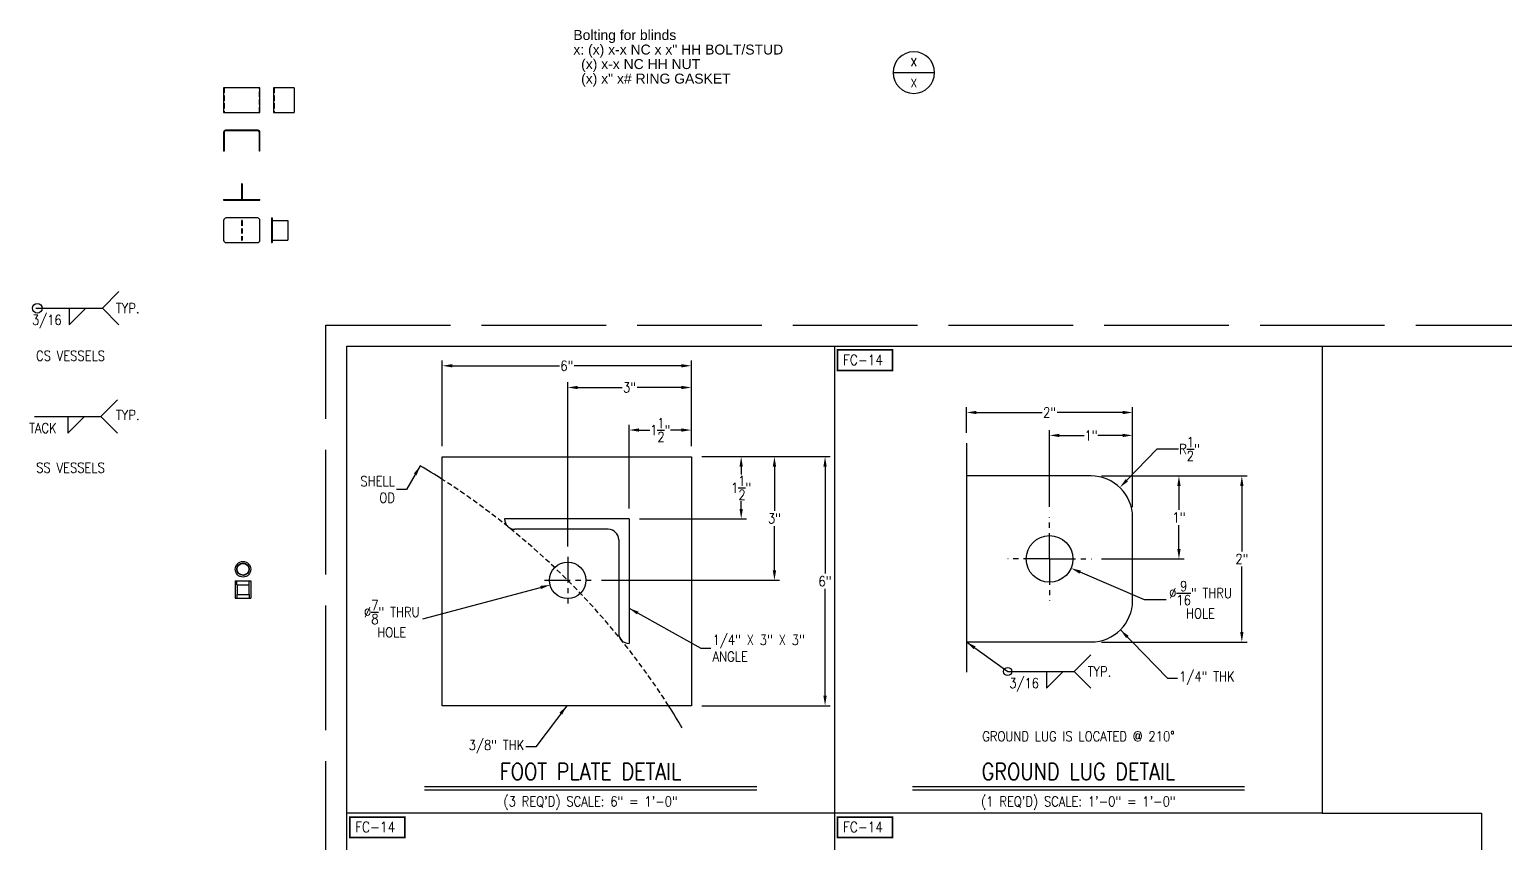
# Model space of a CAD drawing. Extents: x -69 to 372, y 12 to 357.
# Drawn here: x -69.1 to 215.1, y 200.3 to 357 of the extents above; entities that cross this region are included whole.
import ezdxf
from ezdxf.enums import TextEntityAlignment as Align

# ---------------------------------------------------------------- set-up
doc = ezdxf.new("R2010")
doc.units = 0
doc.header["$LTSCALE"] = 4
doc.header["$MEASUREMENT"] = 0
doc.header["$PDMODE"] = 33
doc.header["$PDSIZE"] = -0.5
for name, pattern in [('AM_ISO02W050', [7.5, 6, -1.5]), ('CENTER', [2, 1.25, -0.25, 0.25, -0.25]), ('HIDDEN', [0.375, 0.25, -0.125]), ('HIDDEN2', [0.1875, 0.125, -0.0625])]:
    doc.linetypes.add(name, pattern=pattern)
doc.layers.get('0').update_dxf_attribs({"linetype": 'CONTINUOUS'})
doc.layers.get('Defpoints').update_dxf_attribs({"linetype": 'CONTINUOUS'})
for name, color, linetype in [('2-THRDCPLG', 14, 'CONTINUOUS'), ('3X3X14', 15, 'CONTINUOUS'), ('CENTER', 6, 'CENTER'), ('DIM', 1, 'CONTINUOUS'), ('EXTERNALS', 3, 'CONTINUOUS'), ('NAMEPLATE', 1, 'CONTINUOUS'), ('SHELL', 40, 'CONTINUOUS'), ('TEXT', 4, 'CONTINUOUS')]:
    doc.layers.add(name, color=color, linetype=linetype)
doc.styles.add('ROMANS', font='ROMANS.shx', dxfattribs={"width": 0.85, "height": 1.92})
doc.styles.get("Standard").update_dxf_attribs({"font": 'sanss___.ttf'})
doc.dimstyles.get("Standard").update_dxf_attribs({"dimtxt": 0.18, "dimasz": 0.18, "dimexe": 0.18, "dimexo": 0.0625, "dimgap": 0.09, "dimtad": 0, "dimtih": 1, "dimtoh": 1, "dimdec": 4, "dimzin": 0, "dimdsep": 46, "dimtxsty": 'Standard', "dimcen": 0.09, "dimadec": 0, "dimazin": 0, "dimtfac": 1, "dimtdec": 4, "dimtofl": 0, "dimtmove": 0, "dimatfit": 3, "dimfxl": 1, "dimtolj": 1, "dimtzin": 0, "dimarcsym": 0})

# ---------------------------------------------------------------- blocks, each defined once
blk = doc.blocks.new('Nozzle Callout')
blk.add_line((0.25, 0), (-0.25, 0))
blk.add_circle((0, 0), 0.25)
at = {"style": 'ROMANS', "width": 0.9}
for tag, p in [('NZ-ID', (0, 0.125)), ('NZ-SZ', (0, -0.125))]:
    blk.add_attdef(tag, text='', height=0.0975, dxfattribs=at).set_placement(p, align=Align.MIDDLE)
blk = doc.blocks.new('A$C37da2857')
at = {"layer": 'TEXT', "const_width": 0.48}
blk.add_lwpolyline([(0.89, -1.13), (0.89, -7.08), (16.76, -7.08), (16.76, -1.13)], close=True, dxfattribs=at)
at = {"layer": 'TEXT', "insert": (2.44, -2.49), "char_height": 3.024, "width": 58.5813, "attachment_point": 1, "style": 'ROMANS'}
blk.add_mtext('FC-14', dxfattribs=at)
blk = doc.blocks.new('A$C03e2dbb8')
at = {"layer": 'DIM', "xscale": 1.333333333333333, "yscale": 1.333333333333333, "zscale": 1.333333333333333}
blk.add_blockref('A$C37da2857', (0, 0), dxfattribs=at)
blk = doc.blocks.new('*D108')
at = {"layer": 'Defpoints', "color": 0, "transparency": 16777216}
for p in [(143.44, 283.2), (111.44, 277.26), (143.44, 262.97)]:
    blk.add_point(p, dxfattribs=at)
at = {"layer": 'DIM', "color": 0, "lineweight": -2, "transparency": 16777216}
for p, q in [((111.44, 279.26), (111.44, 284.2)), ((113.36, 283.2), (126, 283.2)), ((141.52, 283.2), (128.89, 283.2)), ((143.44, 264.97), (143.44, 284.2))]:
    blk.add_line(p, q, dxfattribs=at)
at = {"layer": 'DIM', "color": 0, "transparency": 16777216}
for points in [[(113.36, 283.52), (113.36, 282.88), (111.44, 283.2)], [(141.52, 283.52), (141.52, 282.88), (143.44, 283.2)]]:
    blk.add_solid(points, dxfattribs=at)
at = {"layer": 'DIM', "color": 0, "transparency": 16777216, "insert": (127.44, 283.2), "char_height": 1.92, "attachment_point": 5, "style": 'ROMANS'}
blk.add_mtext('\\A1;2"', dxfattribs=at)
blk = doc.blocks.new('*D109')
at = {"layer": 'Defpoints', "color": 0, "transparency": 16777216}
for p in [(135.44, 270.97), (135.44, 238.97), (164.5, 238.97)]:
    blk.add_point(p, dxfattribs=at)
at = {"layer": 'DIM', "color": 0, "lineweight": -2, "transparency": 16777216}
for p, q in [((137.44, 270.97), (165.5, 270.97)), ((164.5, 269.05), (164.5, 256.44)), ((164.5, 240.89), (164.5, 253.51)), ((137.44, 238.97), (165.5, 238.97))]:
    blk.add_line(p, q, dxfattribs=at)
at = {"layer": 'DIM', "color": 0, "transparency": 16777216}
for points in [[(164.18, 269.05), (164.82, 269.05), (164.5, 270.97)], [(164.18, 240.89), (164.82, 240.89), (164.5, 238.97)]]:
    blk.add_solid(points, dxfattribs=at)
at = {"layer": 'DIM', "color": 0, "transparency": 16777216, "insert": (164.5, 254.97), "char_height": 1.92, "attachment_point": 5, "style": 'ROMANS'}
blk.add_mtext('\\A1;2"', dxfattribs=at)
blk = doc.blocks.new('*D110')
at = {"layer": 'Defpoints', "color": 0, "transparency": 16777216}
for p in [(127.44, 278.78), (127.44, 263.03), (143.44, 262.97)]:
    blk.add_point(p, dxfattribs=at)
at = {"layer": 'DIM', "color": 0, "lineweight": -2, "transparency": 16777216}
for p, q in [((127.44, 265.03), (127.44, 279.78)), ((129.36, 278.78), (134.11, 278.78)), ((141.52, 278.78), (136.77, 278.78)), ((143.44, 264.97), (143.44, 279.78))]:
    blk.add_line(p, q, dxfattribs=at)
at = {"layer": 'DIM', "color": 0, "transparency": 16777216}
for points in [[(129.36, 279.1), (129.36, 278.46), (127.44, 278.78)], [(141.52, 279.1), (141.52, 278.46), (143.44, 278.78)]]:
    blk.add_solid(points, dxfattribs=at)
at = {"layer": 'DIM', "color": 0, "transparency": 16777216, "insert": (135.44, 278.78), "char_height": 1.92, "attachment_point": 5, "style": 'ROMANS'}
blk.add_mtext('\\A1;1"', dxfattribs=at)
blk = doc.blocks.new('*D111')
at = {"layer": 'Defpoints', "color": 0, "transparency": 16777216}
for p in [(135.44, 270.97), (135.44, 254.97), (152.38, 254.97)]:
    blk.add_point(p, dxfattribs=at)
at = {"layer": 'DIM', "color": 0, "lineweight": -2, "transparency": 16777216}
for p, q in [((137.44, 270.97), (153.38, 270.97)), ((152.38, 269.05), (152.38, 264.44)), ((152.38, 256.89), (152.38, 261.51)), ((137.44, 254.97), (153.38, 254.97))]:
    blk.add_line(p, q, dxfattribs=at)
at = {"layer": 'DIM', "color": 0, "transparency": 16777216}
for points in [[(152.06, 269.05), (152.7, 269.05), (152.38, 270.97)], [(152.06, 256.89), (152.7, 256.89), (152.38, 254.97)]]:
    blk.add_solid(points, dxfattribs=at)
at = {"layer": 'DIM', "color": 0, "transparency": 16777216, "insert": (152.38, 262.97), "char_height": 1.92, "attachment_point": 5, "style": 'ROMANS'}
blk.add_mtext('\\A1;1"', dxfattribs=at)
blk = doc.blocks.new('*D112')
at = {"layer": 'Defpoints', "color": 0, "transparency": 16777216}
for p in [(140.99, 268.74), (135.44, 262.97)]:
    blk.add_point(p, dxfattribs=at)
at = {"layer": 'DIM', "color": 0, "lineweight": -2, "transparency": 16777216}
for p, q in [((148.11, 276.16), (142.32, 270.13)), ((152.3, 276.16), (148.11, 276.16))]:
    blk.add_line(p, q, dxfattribs=at)
at = {"layer": 'DIM', "color": 0, "transparency": 16777216}
blk.add_solid([(142.09, 270.35), (142.55, 269.91), (140.99, 268.74)], dxfattribs=at)
at = {"layer": 'DIM', "color": 0, "transparency": 16777216, "insert": (154.41, 276.16), "char_height": 1.92, "attachment_point": 5, "style": 'ROMANS'}
blk.add_mtext('\\A1;R{\\H1x;\\S1/2;}"', dxfattribs=at)
blk = doc.blocks.new('*D113')
at = {"layer": 'Defpoints', "color": 0, "transparency": 16777216}
for p in [(123.31, 256.75), (131.58, 253.2)]:
    blk.add_point(p, dxfattribs=at)
at = {"layer": 'DIM', "color": 0, "lineweight": -2, "transparency": 16777216}
for p, q in [((145.77, 247.11), (133.34, 252.44)), ((149.93, 247.11), (145.77, 247.11))]:
    blk.add_line(p, q, dxfattribs=at)
at = {"layer": 'DIM', "color": 0, "transparency": 16777216}
blk.add_solid([(133.47, 252.74), (133.22, 252.15), (131.58, 253.2)], dxfattribs=at)
at = {"layer": 'DIM', "color": 0, "transparency": 16777216, "insert": (156.54, 247.11), "char_height": 1.92, "attachment_point": 5, "style": 'ROMANS'}
blk.add_mtext('\\A1;∅{\\H1x;\\S9/16;}" THRU\\PHOLE', dxfattribs=at)
blk = doc.blocks.new('*D114')
at = {"layer": 'Defpoints', "color": 0, "transparency": 16777216}
for p in [(10.42, 292.2), (10.42, 274.69), (58.42, 274.69)]:
    blk.add_point(p, dxfattribs=at)
at = {"layer": 'DIM', "color": 0, "lineweight": -2, "transparency": 16777216}
for p, q in [((10.42, 276.69), (10.42, 293.2)), ((58.42, 276.69), (58.42, 293.2)), ((12.34, 292.2), (33.01, 292.2)), ((56.5, 292.2), (35.82, 292.2))]:
    blk.add_line(p, q, dxfattribs=at)
at = {"layer": 'DIM', "color": 0, "transparency": 16777216}
for points in [[(12.34, 292.52), (12.34, 291.88), (10.42, 292.2)], [(56.5, 292.52), (56.5, 291.88), (58.42, 292.2)]]:
    blk.add_solid(points, dxfattribs=at)
at = {"layer": 'DIM', "color": 0, "transparency": 16777216, "insert": (34.42, 292.2), "char_height": 1.92, "attachment_point": 5, "style": 'ROMANS'}
blk.add_mtext('\\A1;6"', dxfattribs=at)
blk = doc.blocks.new('*D115')
at = {"layer": 'Defpoints', "color": 0, "transparency": 16777216}
for p in [(58.42, 274.69), (58.42, 226.69), (84.18, 226.69)]:
    blk.add_point(p, dxfattribs=at)
at = {"layer": 'DIM', "color": 0, "lineweight": -2, "transparency": 16777216}
for p, q in [((60.42, 274.69), (85.18, 274.69)), ((84.18, 272.77), (84.18, 252.15)), ((84.18, 228.61), (84.18, 249.23)), ((60.42, 226.69), (85.18, 226.69))]:
    blk.add_line(p, q, dxfattribs=at)
at = {"layer": 'DIM', "color": 0, "transparency": 16777216}
for points in [[(83.86, 272.77), (84.5, 272.77), (84.18, 274.69)], [(83.86, 228.61), (84.5, 228.61), (84.18, 226.69)]]:
    blk.add_solid(points, dxfattribs=at)
at = {"layer": 'DIM', "color": 0, "transparency": 16777216, "insert": (84.18, 250.69), "char_height": 1.92, "attachment_point": 5, "style": 'ROMANS'}
blk.add_mtext('\\A1;6"', dxfattribs=at)
blk = doc.blocks.new('*D116')
at = {"layer": 'Defpoints', "color": 0, "transparency": 16777216}
for p in [(58.42, 288.02), (58.42, 274.69), (34.59, 255.36)]:
    blk.add_point(p, dxfattribs=at)
at = {"layer": 'DIM', "color": 0, "lineweight": -2, "transparency": 16777216}
for p, q in [((34.59, 257.36), (34.59, 289.02)), ((36.51, 288.02), (45.06, 288.02)), ((56.5, 288.02), (47.95, 288.02)), ((58.42, 276.69), (58.42, 289.02))]:
    blk.add_line(p, q, dxfattribs=at)
at = {"layer": 'DIM', "color": 0, "transparency": 16777216}
for points in [[(36.51, 288.34), (36.51, 287.7), (34.59, 288.02)], [(56.5, 288.34), (56.5, 287.7), (58.42, 288.02)]]:
    blk.add_solid(points, dxfattribs=at)
at = {"layer": 'DIM', "color": 0, "transparency": 16777216, "insert": (46.5, 288.02), "char_height": 1.92, "attachment_point": 5, "style": 'ROMANS'}
blk.add_mtext('\\A1;3"', dxfattribs=at)
blk = doc.blocks.new('*D117')
at = {"layer": 'Defpoints', "color": 0, "transparency": 16777216}
for p in [(58.42, 274.69), (39.09, 250.86), (74.43, 250.86)]:
    blk.add_point(p, dxfattribs=at)
at = {"layer": 'DIM', "color": 0, "lineweight": -2, "transparency": 16777216}
for p, q in [((60.42, 274.69), (75.43, 274.69)), ((74.43, 272.77), (74.43, 264.24)), ((74.43, 252.78), (74.43, 261.31)), ((41.09, 250.86), (75.43, 250.86))]:
    blk.add_line(p, q, dxfattribs=at)
at = {"layer": 'DIM', "color": 0, "transparency": 16777216}
for points in [[(74.11, 272.77), (74.75, 272.77), (74.43, 274.69)], [(74.11, 252.78), (74.75, 252.78), (74.43, 250.86)]]:
    blk.add_solid(points, dxfattribs=at)
at = {"layer": 'DIM', "color": 0, "transparency": 16777216, "insert": (74.43, 262.78), "char_height": 1.92, "attachment_point": 5, "style": 'ROMANS'}
blk.add_mtext('\\A1;3"', dxfattribs=at)
blk = doc.blocks.new('*D118')
at = {"layer": 'Defpoints', "color": 0, "transparency": 16777216}
for p in [(46.42, 279.82), (58.42, 274.69), (46.42, 262.69)]:
    blk.add_point(p, dxfattribs=at)
at = {"layer": 'DIM', "color": 0, "lineweight": -2, "transparency": 16777216}
for p, q in [((46.42, 264.69), (46.42, 280.82)), ((48.34, 279.82), (50.42, 279.82)), ((56.5, 279.82), (54.41, 279.82)), ((58.42, 276.69), (58.42, 280.82))]:
    blk.add_line(p, q, dxfattribs=at)
at = {"layer": 'DIM', "color": 0, "transparency": 16777216}
for points in [[(48.34, 280.14), (48.34, 279.5), (46.42, 279.82)], [(56.5, 280.14), (56.5, 279.5), (58.42, 279.82)]]:
    blk.add_solid(points, dxfattribs=at)
at = {"layer": 'DIM', "color": 0, "transparency": 16777216, "insert": (52.42, 279.82), "char_height": 1.92, "attachment_point": 5, "style": 'ROMANS'}
blk.add_mtext('\\A1;1{\\H1x;\\S1/2;}"', dxfattribs=at)
blk = doc.blocks.new('*D119')
at = {"layer": 'Defpoints', "color": 0, "transparency": 16777216}
for p in [(58.42, 274.69), (46.42, 262.69), (68.02, 262.69)]:
    blk.add_point(p, dxfattribs=at)
at = {"layer": 'DIM', "color": 0, "lineweight": -2, "transparency": 16777216}
for p, q in [((60.42, 274.69), (69.02, 274.69)), ((68.02, 272.77), (68.02, 271.25)), ((68.02, 264.61), (68.02, 266.13)), ((48.42, 262.69), (69.02, 262.69))]:
    blk.add_line(p, q, dxfattribs=at)
at = {"layer": 'DIM', "color": 0, "transparency": 16777216}
for points in [[(67.7, 272.77), (68.34, 272.77), (68.02, 274.69)], [(67.7, 264.61), (68.34, 264.61), (68.02, 262.69)]]:
    blk.add_solid(points, dxfattribs=at)
at = {"layer": 'DIM', "color": 0, "transparency": 16777216, "insert": (68.02, 268.69), "char_height": 1.92, "attachment_point": 5, "style": 'ROMANS'}
blk.add_mtext('\\A1;1{\\H1x;\\S1/2;}"', dxfattribs=at)
blk = doc.blocks.new('*D120')
at = {"layer": 'Defpoints', "color": 0, "transparency": 16777216}
for p in [(37.97, 251.76), (31.21, 249.97)]:
    blk.add_point(p, dxfattribs=at)
at = {"layer": 'DIM', "color": 0, "lineweight": -2, "transparency": 16777216}
blk.add_line((6.64, 243.46), (29.35, 249.48), dxfattribs=at)
at = {"layer": 'DIM', "color": 0, "transparency": 16777216}
blk.add_solid([(29.27, 249.78), (29.43, 249.17), (31.21, 249.97)], dxfattribs=at)
at = {"layer": 'DIM', "color": 0, "transparency": 16777216, "insert": (0.68, 243.46), "char_height": 1.92, "attachment_point": 5, "style": 'ROMANS'}
blk.add_mtext('\\A1;∅{\\H1x;\\S7/8;}" THRU\\PHOLE', dxfattribs=at)

msp = doc.modelspace()

# ---------------------------------------------------------------- linework, layer by layer
for p, q in [((-7.99419, 296), (367.99419, 296)), ((-7.99419, 24), (-7.99419, 296)), ((-7.99419, 24), (-7.99419, 296)), ((-7.99419, 296), (367.99419, 296)), ((86.00581, 296), (86.00581, 24)), ((180.00581, 296), (180, 206)), ((86.00581, 206), (-7.99419, 206)), ((180, 206), (86.00581, 206)), ((180, 206), (210.70496, 206)), ((210.70496, 206), (210.70496, 109.00295))]:
    msp.add_line(p, q)
at = {"layer": '2-THRDCPLG'}
for p, q in [((-29.48315, 250.76406), (-26.48315, 250.76406)), ((-29.48315, 250.76406), (-29.48315, 247.38906)), ((-29.14708, 250.00706), (-29.17065, 250.76406)), ((-26.81922, 250.00706), (-26.79565, 250.76406)), ((-26.48315, 250.76406), (-26.48315, 247.38906)), ((-29.48315, 247.38906), (-26.48315, 247.38906)), ((-29.14708, 248.14606), (-29.17065, 247.38906)), ((-29.14708, 250.00706), (-26.81922, 250.00706)), ((-29.14708, 248.14606), (-26.81922, 248.14606)), ((-29.10815, 250.00706), (-29.10815, 248.14606)), ((-26.85815, 250.00706), (-26.85815, 248.14606)), ((-26.81922, 248.14606), (-26.79565, 247.38906))]:
    msp.add_line(p, q, dxfattribs=at)
for radius in [1.5, 1.1875, 1.125]:
    msp.add_circle((-27.98315, 252.99299), radius, dxfattribs=at)
at = {"layer": '2-THRDCPLG', "color": 2, "linetype": 'HIDDEN2'}
msp.add_circle((-27.98315, 252.99299), 1.16393, dxfattribs=at)
at = {"layer": '3X3X14'}
for p, q in [((46.41584, 262.68827), (22.41584, 262.68827)), ((46.41584, 262.68827), (46.41584, 238.68827)), ((42.41584, 260.68827), (24.41584, 260.68827)), ((44.41584, 258.68827), (44.41584, 240.68827))]:
    msp.add_line(p, q, dxfattribs=at)
for centre, start, end in [((24.41584, 262.68827), 180, 270), ((42.41584, 258.68827), 0, 90), ((46.41584, 240.68827), 180, 270)]:
    msp.add_arc(centre, 2, start, end, dxfattribs=at)
at = {"layer": 'CENTER'}
for p, q in [((127.44439, 254.97487), (127.44439, 263.03311)), ((34.58932, 255.36176), (34.58932, 246.36176)), ((127.44439, 254.97487), (119.38615, 254.97487)), ((127.44439, 254.97487), (127.44439, 246.91663)), ((127.44439, 254.97487), (135.50263, 254.97487)), ((30.08932, 250.86176), (39.08932, 250.86176))]:
    msp.add_line(p, q, dxfattribs=at)
at = {"layer": 'Defpoints', "linetype": 'AM_ISO02W050'}
for p, q in [((-12, 300), (372, 300)), ((-12, 12), (-12, 300)), ((-12, 12), (-12, 300)), ((-12, 300), (372, 300))]:
    msp.add_line(p, q, dxfattribs=at)
at = {"layer": 'DIM'}
for p, q in [((-55.08551, 303.29068), (-51.88551, 306.49068)), ((-67.88551, 303.29068), (-55.08551, 303.29068)), ((-61.48551, 300.09068), (-58.28551, 303.29068)), ((-61.48551, 303.29068), (-61.48551, 300.09068)), ((-55.08551, 303.29068), (-51.88551, 300.09068)), ((-55.35744, 282.44382), (-52.15744, 285.64382)), ((-68.15744, 282.44382), (-55.35744, 282.44382)), ((-61.75744, 279.24382), (-58.55744, 282.44382)), ((-61.75744, 282.44382), (-61.75744, 279.24382)), ((-55.35744, 282.44382), (-52.15744, 279.24382)), ((132.17565, 233.28949), (135.37565, 236.48949)), ((119.37565, 233.28949), (132.17565, 233.28949)), ((126.85202, 230.08949), (130.05202, 233.28949)), ((126.85202, 233.28949), (126.85202, 230.08949)), ((132.17565, 233.28949), (135.37565, 230.08949)), ((7.00581, 211.12), (71.00581, 211.12)), ((7.00581, 210.48), (71.00581, 210.48)), ((101.00581, 211.12), (165.00581, 211.12)), ((101.00581, 210.48), (165.00581, 210.48))]:
    msp.add_line(p, q, dxfattribs=at)
for centre, radius in [((-67.61359, 303.29068), 0.92494), ((119.37565, 233.28949), 0.8)]:
    msp.add_circle(centre, radius, dxfattribs=at)
at = {"layer": 'EXTERNALS'}
for p, q in [((111.44439, 277.26202), (111.44439, 233.16653)), ((135.44439, 270.97487), (111.44439, 270.97487)), ((111.44439, 270.97487), (111.44439, 238.97487)), ((143.44439, 246.97487), (143.44439, 262.97487)), ((111.44439, 238.97487), (135.44439, 238.97487))]:
    msp.add_line(p, q, dxfattribs=at)
msp.add_lwpolyline([(10.41584, 274.68827), (58.41584, 274.68827), (58.41584, 226.68827), (10.41584, 226.68827)], close=True, dxfattribs=at)
for centre, radius in [((127.44439, 254.97487), 4.5), ((34.58932, 250.86176), 3.5)]:
    msp.add_circle(centre, radius, dxfattribs=at)
for centre, start, end in [((135.44439, 262.97487), 0, 90), ((135.44439, 246.97487), 270, 0)]:
    msp.add_arc(centre, 8, start, end, dxfattribs=at)
at = {"layer": 'NAMEPLATE'}
for p, q in [((-24.71526, 345.78331), (-31.71526, 345.78331)), ((-31.71526, 345.78331), (-31.71526, 341.03331)), ((-24.71526, 341.03331), (-24.71526, 345.78331)), ((-22.11193, 345.78331), (-22.11193, 341.03331)), ((-18.11193, 345.78331), (-22.11193, 345.78331)), ((-18.11193, 345.78331), (-18.11193, 341.03331)), ((-31.71526, 341.03331), (-24.71526, 341.03331)), ((-22.11193, 341.03331), (-18.11193, 341.03331)), ((-31.71526, 337.22327), (-31.71526, 333.59287)), ((-31.59566, 337.22327), (-31.59566, 333.59287)), ((-25.08486, 337.59287), (-31.34566, 337.59287)), ((-25.08486, 337.47327), (-31.34566, 337.47327)), ((-24.83486, 333.59287), (-24.83486, 337.22327)), ((-24.71526, 333.59287), (-24.71526, 337.22327)), ((-31.59566, 333.59287), (-31.71526, 333.59287)), ((-24.71526, 333.59287), (-24.83486, 333.59287)), ((-28.15561, 327.24766), (-28.27491, 327.24766)), ((-28.27491, 327.24766), (-28.27491, 324.24766)), ((-28.15561, 327.24766), (-28.15561, 324.24766)), ((-31.71526, 324.24766), (-31.71526, 324.12806)), ((-31.71526, 324.24766), (-24.71526, 324.24766)), ((-31.71526, 324.12806), (-24.71526, 324.12806)), ((-24.71526, 324.12806), (-24.71526, 324.24766)), ((-31.71526, 320.18763), (-31.71526, 316.43763)), ((-25.21526, 320.68763), (-31.21526, 320.68763)), ((-24.71526, 316.43763), (-24.71526, 320.18763)), ((-22.46282, 320.68763), (-22.34352, 320.68763)), ((-22.46282, 320.68763), (-22.46282, 315.93763)), ((-22.34352, 320.68763), (-22.34352, 315.93763)), ((-22.34352, 320.18763), (-19.34352, 320.18763)), ((-19.34352, 320.18763), (-19.34352, 316.43763)), ((-31.21526, 315.93763), (-25.21526, 315.93763)), ((-22.46282, 315.93763), (-22.34352, 315.93763)), ((-22.34352, 316.43763), (-19.34352, 316.43763))]:
    msp.add_line(p, q, dxfattribs=at)
at = {"layer": 'NAMEPLATE', "color": 2, "linetype": 'HIDDEN'}
for p, q in [((-31.59566, 345.78331), (-31.59566, 341.03331)), ((-24.83486, 341.03331), (-24.83486, 345.78331)), ((-21.99233, 345.78331), (-21.99233, 341.03331)), ((-28.27491, 320.18763), (-28.27491, 316.43763)), ((-28.15561, 320.18763), (-28.27491, 320.18763)), ((-28.15561, 320.18763), (-28.15561, 316.43763)), ((-28.27491, 316.43763), (-28.15561, 316.43763))]:
    msp.add_line(p, q, dxfattribs=at)
at = {"layer": 'NAMEPLATE'}
for centre, radius, start, end in [((-31.34566, 337.22327), 0.3696, 90, 180), ((-31.34566, 337.22327), 0.25, 90, 180), ((-25.08486, 337.22327), 0.3696, 0, 90), ((-25.08486, 337.22327), 0.25, 0, 90), ((-31.21526, 320.18763), 0.5, 90, 180), ((-25.21526, 320.18763), 0.5, 0, 90), ((-31.21526, 316.43763), 0.5, 180, 270), ((-25.21526, 316.43763), 0.5, 270, 0)]:
    msp.add_arc(centre, radius, start, end, dxfattribs=at)
at = {"layer": 'SHELL'}
for start, end in [(57.368399, 59.3532928), (30.6467072, 32.631601)]:
    msp.add_arc((-67.23405, 149.03838), 144, start, end, dxfattribs=at)
at = {"layer": 'SHELL', "linetype": 'HIDDEN'}
msp.add_arc((-67.23405, 149.03838), 144, 32.631601, 57.368399, dxfattribs=at)

# ---------------------------------------------------------------- block references
at = {"layer": 'DIM'}
ref = msp.add_blockref('Nozzle Callout', (101.29137, 348.70324), dxfattribs=dict(at, xscale=-16, yscale=16, zscale=16))
ref.add_attrib('NZ-ID', 'X', dxfattribs={"layer": '0', "height": 1.56, "style": 'ROMANS', "width": 0.9}).set_placement((101.29137, 350.70324), align=Align.MIDDLE)
ref.add_attrib('NZ-SZ', 'X', dxfattribs={"layer": '0', "height": 1.56, "style": 'ROMANS', "width": 0.9}).set_placement((101.29137, 346.70324), align=Align.MIDDLE)
at = {"layer": 'DIM', "xscale": 0.5, "yscale": 0.5, "zscale": 0.5}
for p in [(86.00581, 296), (-7.99419, 206), (86.00581, 206)]:
    msp.add_blockref('A$C03e2dbb8', p, dxfattribs=at)

# ---------------------------------------------------------------- texts
at = {"layer": 'DIM', "style": 'ROMANS', "width": 0.85}
for s, p in [('TYP.', (-50.2034, 303.29068)), ('CS VESSELS', (-61.22299, 294.12487)), ('TYP.', (-50.2034, 282.71575)), ('SS VESSELS', (-61.22299, 272.56503)), ('TYP.', (137.05777, 233.28949))]:
    msp.add_text(s, height=1.92, dxfattribs=at).set_placement(p, align=Align.MIDDLE_CENTER)
for s, p in [('3/16', (-68.65351, 300.09068)), ('TACK', (-69.19737, 279.24382)), ('3/16', (119.68402, 230.08949))]:
    msp.add_text(s, height=1.92, dxfattribs=at).set_placement(p)
for s, height, p in [('GROUND LUG IS LOCATED @ 210%%D', 1.92, (133.00581, 219.8367)), ('FOOT PLATE DETAIL', 3.2, (39.00581, 212.4)), ('GROUND LUG DETAIL', 3.2, (133.00581, 212.4)), ('(3 REQ\'D) SCALE: 6" = 1\'-0"', 1.92, (39.00581, 207.28)), ('(1 REQ\'D) SCALE: 1\'-0" = 1\'-0"', 1.92, (133.00581, 207.28))]:
    msp.add_text(s, height=height, dxfattribs=at).set_placement(p, align=Align.CENTER)
at = {"layer": 'DIM', "char_height": 1.92, "style": 'ROMANS'}
for s, insert, attachment_point in [('SHELL\\POD', (1.28175, 268.35826), 6), ('1/4" X 3" X 3"\\PANGLE', (62.51425, 237.7644), 4), ('1/4" THK', (152.41648, 232.01017), 4), ('3/8" THK', (26.20858, 218.80102), 6)]:
    msp.add_mtext(s, dxfattribs=dict(at, insert=insert, attachment_point=attachment_point))
at = {"layer": 'TEXT'}
for s, p in [('Bolting for blinds', (35.68124, 355.94497)), ('x: (x) x-x NC x x" HH BOLT/STUD', (35.68124, 353.14497)), ('  (x) x-x NC HH NUT', (35.68124, 350.34497)), ('  (x) x" x# RING GASKET', (35.68124, 347.54497))]:
    msp.add_text(s, height=1.92, dxfattribs=at).set_placement(p, align=Align.MIDDLE_LEFT)

# ---------------------------------------------------------------- dimensions: what is measured, and where the dimension line sits
at = {"layer": 'DIM'}
for base, p1, p2, override, picture, middle in [((10.41584, 292.20245), (58.41584, 274.68827), (10.41584, 274.68827), {"dimscale": 16, "dimtxt": 1.92, "dimasz": 0.12, "dimexe": 0.0625, "dimexo": 0.125, "dimgap": 0.02, "dimlfac": 0.125, "dimzin": 3, "dimlunit": 4, "dimpost": '\\X', "dimtxsty": 'ROMANS', "dimcen": 0}, '*D114', (34.41584, 292.20245)), ((46.41584, 279.81538), (58.41584, 274.68827), (46.41584, 262.68827), {"dimscale": 16, "dimtxt": 1.92, "dimasz": 0.12, "dimexe": 0.0625, "dimexo": 0.125, "dimgap": 0.02, "dimlfac": 0.125, "dimzin": 3, "dimlunit": 4, "dimpost": '\\X', "dimtxsty": 'ROMANS', "dimcen": 0}, '*D118', (52.41584, 279.81538)), ((127.44439, 278.77603), (143.44439, 262.97487), (127.44439, 263.03311), {"dimscale": 16, "dimtxt": 1.92, "dimasz": 0.12, "dimexe": 0.0625, "dimexo": 0.125, "dimgap": 0.02, "dimlfac": 0.0625, "dimzin": 3, "dimlunit": 4, "dimpost": '\\X', "dimtxsty": 'ROMANS', "dimcen": 0}, '*D110', (135.44439, 278.77603))]:
    dim = msp.add_linear_dim(base=base, p1=p1, p2=p2, dimstyle='Standard', override=override, dxfattribs=at)
    dim.commit()
    dim.dimension.update_dxf_attribs({"geometry": picture, "text_midpoint": middle})
for base, p1, p2, override, picture, middle in [((58.41584, 288.01714), (34.58932, 255.36176), (58.41584, 274.68827), {"dimscale": 16, "dimtxt": 1.92, "dimasz": 0.12, "dimexe": 0.0625, "dimexo": 0.125, "dimgap": 0.02, "dimlfac": 0.125, "dimzin": 3, "dimlunit": 4, "dimpost": '\\X', "dimtxsty": 'ROMANS', "dimcen": 0}, '*D116', (46.50258, 288.01714)), ((143.44439, 283.19676), (111.44439, 277.26202), (143.44439, 262.97487), {"dimscale": 16, "dimtxt": 1.92, "dimasz": 0.12, "dimexe": 0.0625, "dimexo": 0.125, "dimgap": 0.02, "dimlfac": 0.0625, "dimzin": 3, "dimlunit": 4, "dimpost": '\\X', "dimtxsty": 'ROMANS', "dimcen": 0}, '*D108', (127.44439, 283.19676))]:
    dim = msp.add_linear_dim(base=base, p1=p1, p2=p2, dimstyle='Standard', override=override, dxfattribs=at)
    dim.commit()
    dim.dimension.update_dxf_attribs({"geometry": picture, "text_midpoint": middle, "dimtype": 160})
dim = msp.add_radius_dim(center=(135.44439, 262.97487), mpoint=(140.98628, 268.7444), dimstyle='Standard', override={"dimscale": 16, "dimtxt": 1.92, "dimasz": 0.12, "dimexe": 0.0625, "dimexo": 0.125, "dimgap": 0.02, "dimlfac": 0.0625, "dimzin": 3, "dimlunit": 4, "dimpost": '\\X', "dimtxsty": 'ROMANS', "dimcen": 0}, dxfattribs=at)
dim.commit()
dim.dimension.update_dxf_attribs({"geometry": '*D112', "text_midpoint": (154.41155, 276.15582), "dimtype": 164})
for base, p1, p2, override, picture, middle in [((74.42529, 250.86176), (58.41584, 274.68827), (39.08932, 250.86176), {"dimscale": 16, "dimtxt": 1.92, "dimasz": 0.12, "dimexe": 0.0625, "dimexo": 0.125, "dimgap": 0.02, "dimlfac": 0.125, "dimzin": 3, "dimlunit": 4, "dimpost": '\\X', "dimtxsty": 'ROMANS', "dimcen": 0}, '*D117', (74.42529, 262.77502)), ((68.01876, 262.68827), (58.41584, 274.68827), (46.41584, 262.68827), {"dimscale": 16, "dimtxt": 1.92, "dimasz": 0.12, "dimexe": 0.0625, "dimexo": 0.125, "dimgap": 0.02, "dimlfac": 0.125, "dimzin": 3, "dimlunit": 4, "dimpost": '\\X', "dimtxsty": 'ROMANS', "dimcen": 0}, '*D119', (68.01876, 268.68827)), ((164.49679, 238.97487), (135.44439, 270.97487), (135.44439, 238.97487), {"dimscale": 16, "dimtxt": 1.92, "dimasz": 0.12, "dimexe": 0.0625, "dimexo": 0.125, "dimgap": 0.02, "dimlfac": 0.0625, "dimzin": 3, "dimlunit": 4, "dimpost": '\\X', "dimtxsty": 'ROMANS', "dimcen": 0}, '*D109', (164.49679, 254.97487)), ((152.37954, 254.97487), (135.44439, 270.97487), (135.44439, 254.97487), {"dimscale": 16, "dimtxt": 1.92, "dimasz": 0.12, "dimexe": 0.0625, "dimexo": 0.125, "dimgap": 0.02, "dimlfac": 0.0625, "dimzin": 3, "dimlunit": 4, "dimpost": '\\X', "dimtxsty": 'ROMANS', "dimcen": 0}, '*D111', (152.37954, 262.97487))]:
    dim = msp.add_linear_dim(base=base, p1=p1, p2=p2, angle=90, dimstyle='Standard', override=override, dxfattribs=at)
    dim.commit()
    dim.dimension.update_dxf_attribs({"geometry": picture, "text_midpoint": middle})
dim = msp.add_linear_dim(base=(84.18106, 226.68827), p1=(58.41584, 274.68827), p2=(58.41584, 226.68827), angle=90, dimstyle='Standard', override={"dimscale": 16, "dimtxt": 1.92, "dimasz": 0.12, "dimexe": 0.0625, "dimexo": 0.125, "dimgap": 0.02, "dimlfac": 0.125, "dimzin": 3, "dimlunit": 4, "dimpost": '\\X', "dimtxsty": 'ROMANS', "dimcen": 0}, dxfattribs=at)
dim.commit()
dim.dimension.update_dxf_attribs({"geometry": '*D115', "text_midpoint": (84.18106, 250.68827), "dimtype": 160})
for p1, p2, override, picture, middle in [((123.3091, 256.7495), (131.57969, 253.20024), {"dimscale": 16, "dimtxt": 1.92, "dimasz": 0.12, "dimexe": 0.0625, "dimexo": 0.125, "dimgap": 0.02, "dimlfac": 0.0625, "dimzin": 3, "dimlunit": 4, "dimpost": '\\X', "dimtxsty": 'ROMANS', "dimcen": 0}, '*D113', (156.54484, 247.11057)), ((37.97285, 251.75716), (31.2058, 249.96636), {"dimscale": 16, "dimtxt": 1.92, "dimasz": 0.12, "dimexe": 0.0625, "dimexo": 0.125, "dimgap": 0.02, "dimlfac": 0.125, "dimzin": 3, "dimlunit": 4, "dimpost": '\\X', "dimtxsty": 'ROMANS', "dimcen": 0}, '*D120', (6.6377, 243.46482))]:
    dim = msp.add_diameter_dim_2p(p1=p1, p2=p2, text='<> THRU\\PHOLE', dimstyle='Standard', override=override, dxfattribs=at)
    dim.commit()
    dim.dimension.update_dxf_attribs({"geometry": picture, "text_midpoint": middle, "dimtype": 163})

# ---------------------------------------------------------------- leaders
at = {"layer": 'DIM', "annotation_type": 0, "has_hookline": 1}
for points, hookline_direction, text_width in [([(6.16893, 272.92544), (3.52175, 268.35826), (1.60175, 268.35826)], 1, 7.072), ([(46.41584, 245.48754), (60.27425, 237.7644), (62.19425, 237.7644)], 0, 20.20571), ([(34.41584, 226.68827), (28.44858, 218.80102), (26.52858, 218.80102)], 1, 11.65714)]:
    msp.add_leader(points, dimstyle='Standard', override={"dimscale": 16, "dimtxt": 1.92, "dimasz": 0.12, "dimexe": 0.0625, "dimexo": 0.125, "dimgap": 0.02, "dimlfac": 0.125, "dimzin": 3, "dimlunit": 4, "dimpost": '\\X', "dimtxsty": 'ROMANS', "dimcen": 0}, dxfattribs=dict(at, hookline_direction=hookline_direction, text_width=text_width))
at = {"layer": 'DIM'}
msp.add_leader([(111.44439, 238.97487), (119.37565, 233.28949)], dimstyle='Standard', override={"dimscale": 16, "dimtxt": 1.92, "dimasz": 0.12, "dimexe": 0.0625, "dimexo": 0.125, "dimgap": 0.02, "dimlfac": 0.0625, "dimzin": 3, "dimlunit": 4, "dimpost": '\\X', "dimtxsty": 'ROMANS', "dimcen": 0}, dxfattribs=at)
at = {"layer": 'DIM', "annotation_type": 0, "has_hookline": 1, "hookline_direction": 0}
msp.add_leader([(141.10125, 241.31801), (150.17648, 232.01017), (152.09648, 232.01017)], dimstyle='Standard', override={"dimscale": 16, "dimtxt": 1.92, "dimasz": 0.12, "dimexe": 0.0625, "dimexo": 0.125, "dimgap": 0.02, "dimlfac": 0.0625, "dimzin": 3, "dimlunit": 4, "dimpost": '\\X', "dimtxsty": 'ROMANS', "dimcen": 0}, dxfattribs=at)

doc.saveas('drawing.dxf')
